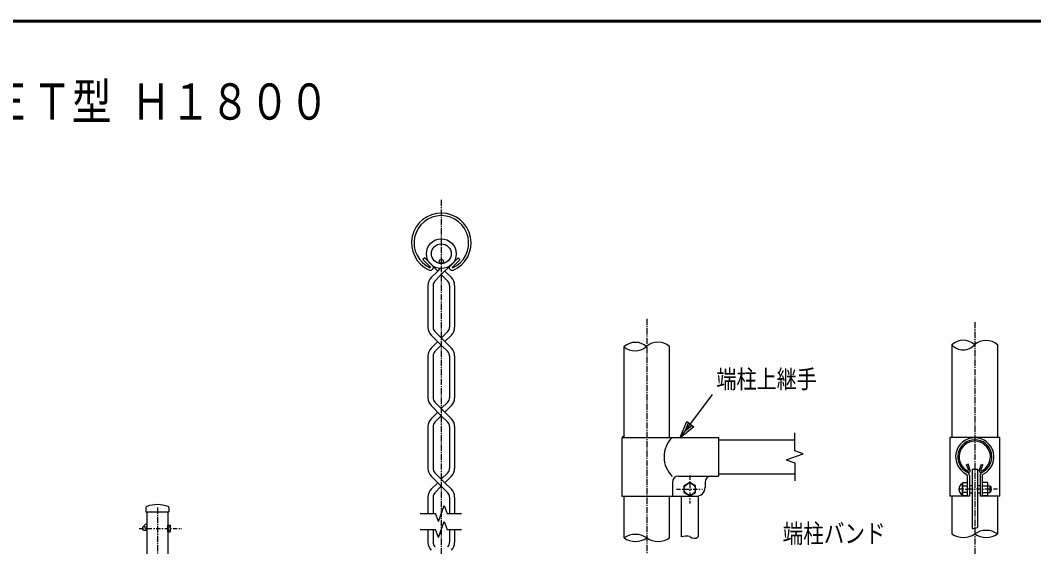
# Model space of a CAD drawing. Units: millimetres, scale not verified. Extents: x -4425 to 4425, y -3150 to 3150.
# Drawn here: x -165 to 2257, y 1666 to 2925 of the extents above; entities that cross this region are included whole.
import ezdxf
from ezdxf.enums import TextEntityAlignment as Align

# ---------------------------------------------------------------- set-up
doc = ezdxf.new("R2010")
doc.units = ezdxf.units.MM
doc.header["$LTSCALE"] = 20
doc.linetypes.add('USER1', pattern=[1.125, 0.75, -0.125, 0.125, -0.125])
doc.linetypes.add('USER2', pattern=[1.01, 0.5, -0.25, 0.01, -0.25])
for name, color, linetype, lineweight in [('0-1_2', 7, 'Continuous', 25), ('0-2_1', 7, 'Continuous', 25), ('0-A_WAKU', 7, 'Continuous', 25), ('0-B_D-TTL-TXT', 7, 'Continuous', 25)]:
    doc.layers.add(name, color=color, linetype=linetype, lineweight=lineweight)
doc.styles.add('ＭＳ ゴシック', font='')
doc.styles.get('ＭＳ ゴシック').set_extended_font_data('MS Gothic')

msp = doc.modelspace()

# ---------------------------------------------------------------- linework, layer by layer
at = {"layer": '0-1_2'}
for p, q in [((187.74, 1701.91), (187.74, 1717.92)), ((187.74, 1717.91), (193.52, 1717.91)), ((187.74, 1713.91), (193.52, 1713.91)), ((187.74, 1705.91), (193.52, 1705.91)), ((187.74, 1701.91), (193.52, 1701.91)), ((194.14, 1716.84), (193.52, 1717.91)), ((194.14, 1702.99), (193.52, 1701.91)), ((194.14, 1702.99), (194.14, 1716.84))]:
    msp.add_line(p, q, dxfattribs=at)
for centre, radius, start, end in [((180.85, 1710.13), 13.29, 341.61749, 16.65027), ((186.9, 1702.99), 7.23, 0, 24.21434), ((186.9, 1716.84), 7.28, 336.44714, 0.0036)]:
    msp.add_arc(centre, radius, start, end, dxfattribs=at)
at = {"layer": '0-2_1', "color": 2, "linetype": 'USER1'}
for p, q in [((841.31, 2495.43), (841.31, 965.98)), ((1332.43, 2210.98), (1332.43, 833.87)), ((2116.41, 2203.52), (2116.41, 830.49)), ((162.77, 1759.87), (162.77, -863.94))]:
    msp.add_line(p, q, dxfattribs=at)
at = {"layer": '0-2_1'}
for p, q in [((801.6, 2357.06), (797.35, 2352.81)), ((815.95, 2334.22), (797.35, 2352.81)), ((820.8, 2337.85), (801.6, 2357.06)), ((862.07, 2337.45), (881.27, 2356.66)), ((866.92, 2333.82), (885.52, 2352.41)), ((881.27, 2356.66), (885.52, 2352.41)), ((832.82, 2325.34), (820.39, 2337.77)), ((832.82, 2325.34), (838.86, 2331.37)), ((817.12, 2309.64), (832.82, 2325.34)), ((856.79, 2301.37), (841.31, 2316.85)), ((865.49, 2309.64), (849.79, 2325.34)), ((809.43, 2291.07), (809.43, 2190.85)), ((821.43, 2290.76), (821.43, 2191.16)), ((861.18, 2290.76), (861.18, 2191.16)), ((873.18, 2291.07), (873.18, 2190.85)), ((849.79, 2156.58), (825.83, 2180.55)), ((841.31, 2165.07), (856.79, 2180.55)), ((841.31, 2148.1), (817.12, 2172.28)), ((817.12, 2140.88), (832.82, 2156.58)), ((849.79, 2156.58), (865.49, 2172.28)), ((865.49, 2140.88), (849.79, 2156.58)), ((825.83, 2132.61), (841.31, 2148.1)), ((856.79, 2132.61), (841.31, 2148.1)), ((1278, 1927.06), (1278, 2144.95)), ((1386.86, 1927.06), (1386.86, 2144.95)), ((2061.98, 2149.5), (2061.98, 1927.06)), ((2170.83, 2149.5), (2170.84, 1927.06)), ((809.43, 2122.32), (809.43, 2022.09)), ((821.43, 2122.01), (821.43, 2022.4)), ((861.18, 2122.01), (861.18, 2022.4)), ((873.18, 2122.32), (873.18, 2022.09)), ((849.79, 1987.83), (825.83, 2011.79)), ((841.31, 1996.31), (856.79, 2011.79)), ((841.31, 1979.34), (817.12, 2003.53)), ((817.12, 1972.12), (832.82, 1987.83)), ((849.79, 1987.83), (865.49, 2003.53)), ((865.49, 1972.12), (849.79, 1987.83)), ((825.83, 1963.86), (841.31, 1979.34)), ((856.79, 1963.86), (841.31, 1979.34)), ((809.43, 1953.56), (809.43, 1853.33)), ((821.43, 1953.25), (821.43, 1853.64)), ((861.18, 1953.25), (861.18, 1853.64)), ((873.18, 1953.56), (873.18, 1853.33)), ((1272.64, 1927.06), (1503.86, 1927.06)), ((1272.64, 1923.87), (1272.64, 1786.69)), ((1503.86, 1927.06), (1503.86, 1834.91)), ((1503.86, 1921.7), (1686.01, 1921.7)), ((2176.2, 1927.06), (2056.62, 1927.06)), ((2056.62, 1927.05), (2056.62, 1786.69)), ((2176.2, 1786.69), (2176.2, 1927.06)), ((849.79, 1819.07), (825.83, 1843.04)), ((841.31, 1827.55), (856.79, 1843.04)), ((2100.28, 1863.31), (2097.06, 1862.14)), ((2102.2, 1848.02), (2097.06, 1862.14)), ((2105.59, 1848.73), (2100.28, 1863.31)), ((2109.98, 1851.49), (2109.98, 1709.89)), ((2109.98, 1851.49), (2122.84, 1851.49)), ((2122.84, 1851.49), (2122.84, 1711.77)), ((2127.22, 1848.73), (2132.53, 1863.31)), ((2130.61, 1848.02), (2135.75, 1862.14)), ((2132.53, 1863.31), (2135.75, 1862.14)), ((841.31, 1810.58), (817.12, 1834.77)), ((817.12, 1803.37), (832.82, 1819.07)), ((849.79, 1819.07), (865.49, 1834.77)), ((865.49, 1803.37), (849.79, 1819.07)), ((1393.61, 1819.91), (1393.61, 1786.69)), ((1393.61, 1819.91), (1393.61, 1786.69)), ((1408.61, 1834.91), (1503.86, 1834.91)), ((1471.72, 1819.91), (1471.72, 1808.12)), ((1503.86, 1840.27), (1686.01, 1840.27)), ((2086.84, 1817.06), (2088.48, 1819.91)), ((2086.84, 1790.61), (2086.84, 1817.06)), ((2088.48, 1819.91), (2098.62, 1819.91)), ((2098.62, 1836.07), (2098.62, 1786.69)), ((2103.55, 1836.19), (2103.55, 1786.69)), ((2129.26, 1836.19), (2129.26, 1786.69)), ((2134.19, 1836.08), (2134.19, 1786.69)), ((2147.05, 1819.91), (2134.19, 1819.91)), ((2147.05, 1819.91), (2147.05, 1787.76)), ((825.83, 1795.1), (841.31, 1810.58)), ((856.79, 1795.1), (841.31, 1810.58)), ((2088.12, 1811.87), (2098.62, 1811.87)), ((2098.62, 1795.8), (2088.12, 1795.8)), ((2103.55, 1812.41), (2109.98, 1812.41)), ((2103.55, 1795.26), (2109.98, 1795.26)), ((2122.84, 1812.41), (2129.26, 1812.41)), ((2122.84, 1795.26), (2129.26, 1795.26)), ((2133.12, 1811.87), (2152.41, 1811.87)), ((2133.12, 1795.81), (2152.41, 1795.81)), ((2152.41, 1811.87), (2154.55, 1809.72)), ((2152.41, 1811.87), (2152.41, 1795.81)), ((2154.55, 1797.95), (2152.41, 1795.81)), ((2154.55, 1809.72), (2154.55, 1797.95)), ((809.43, 1784.81), (809.43, 1745.58)), ((821.43, 1784.49), (821.43, 1745.58)), ((861.18, 1784.49), (861.18, 1745.58)), ((873.18, 1784.81), (873.18, 1745.58)), ((1272.64, 1786.69), (1450.29, 1786.69)), ((1278, 1687.05), (1278, 1786.69)), ((1386.86, 1687.05), (1386.86, 1786.69)), ((1414.93, 1786.69), (1414.93, 1689.42)), ((1455.65, 1786.69), (1455.65, 1689.42)), ((2103.55, 1786.69), (2056.62, 1786.69)), ((2061.98, 1786.69), (2061.98, 1696.69)), ((2170.84, 1786.69), (2129.26, 1786.69)), ((2147.05, 1787.76), (2134.19, 1787.76)), ((2170.84, 1786.69), (2170.84, 1696.69)), ((2176.2, 1786.69), (2170.84, 1786.69)), ((135.27, 1759.49), (135.27, 1749.87)), ((135.27, 1749.87), (190.27, 1749.87)), ((137.77, 1749.87), (137.77, 736.64)), ((187.77, 1749.87), (187.77, 736.64)), ((190.27, 1759.34), (190.27, 1749.87)), ((126.95, 1712.39), (135.37, 1720.8)), ((137.77, 1718.4), (135.37, 1720.8)), ((129.84, 1713.87), (137.77, 1713.87)), ((129.84, 1705.87), (137.77, 1705.87)), ((809.43, 1707.33), (809.43, 1676.33)), ((821.43, 1707.33), (821.43, 1676.64)), ((861.18, 1707.33), (861.18, 1676.64)), ((873.18, 1707.33), (873.18, 1676.33))]:
    msp.add_line(p, q, dxfattribs=at)
at = {"layer": '0-2_1', "color": 4}
for p, q in [((1411.52, 1925.81), (1489.68, 2029.91)), ((1686.01, 1895.64), (1686.01, 1938.5)), ((1706.15, 1888.31), (1686.01, 1895.64)), ((1665.87, 1873.65), (1706.15, 1888.31)), ((791.14, 1745.58), (827.45, 1745.58)), ((834.38, 1726.55), (827.45, 1745.58)), ((834.38, 1726.55), (848.23, 1764.61)), ((848.23, 1764.61), (855.16, 1745.58)), ((855.16, 1745.58), (889.66, 1745.58)), ((834.38, 1688.3), (848.23, 1726.36)), ((848.23, 1726.36), (855.16, 1707.33)), ((791.14, 1707.33), (827.45, 1707.33)), ((834.38, 1688.3), (827.45, 1707.33)), ((855.16, 1707.33), (889.66, 1707.33))]:
    msp.add_line(p, q, dxfattribs=at)
at = {"layer": '0-2_1', "color": 2, "linetype": 'USER2'}
for p, q in [((1435.29, 1836.4), (1435.29, 1769.13)), ((1403.31, 1803.84), (1465.94, 1803.84)), ((2170.93, 1803.84), (2069.93, 1803.84))]:
    msp.add_line(p, q, dxfattribs=at)
at = {"layer": '0-2_1', "color": 4, "linetype": 'USER2'}
msp.add_line((119.46, 1709.87), (221.05, 1709.87), dxfattribs=at)
at = {"layer": '0-2_1'}
for points in [[(825.83, 2301.37), (841.31, 2316.85), (862.23, 2337.77)], [(2098.62, 1787.76), (2088.48, 1787.76), (2086.84, 1790.61)]]:
    msp.add_lwpolyline(points, dxfattribs=at)
at = {"layer": '0-2_1', "color": 4}
msp.add_lwpolyline([(1445.14, 1953.1), (1411.52, 1925.81), (1428.34, 1965.7)], close=True, dxfattribs=at)
for points in [[(1440.94, 1956.25), (1424.13, 1942.61), (1432.54, 1962.55)], [(1665.87, 1873.65), (1686.01, 1866.32), (1686.01, 1823.46)]]:
    msp.add_lwpolyline(points, dxfattribs=at)
at = {"layer": '0-2_1'}
msp.add_lwpolyline([(1435.29, 1819.92), (1421.36, 1811.88), (1421.36, 1795.79), (1435.29, 1787.75), (1449.22, 1795.79), (1449.22, 1811.88)], close=True, dxfattribs=at)
for centre, radius in [((841.31, 2366.91), 35.63), ((841.31, 2366.91), 23.63), ((841.31, 2348.54), 4.88), ((1435.29, 1803.84), 13.93)]:
    msp.add_circle(centre, radius, dxfattribs=at)
for centre, radius, start, end in [((841.39, 2392.64), 71.25, 292.92905, 245.65784), ((841.39, 2392.64), 65.25, 294.33545, 245.82672), ((815.14, 2334.62), 7.5, 245.55145, 10.65768), ((867.64, 2334.59), 7.5, 169.34225, 276.63836), ((835.68, 2291.07), 26.25, 134.99994, 179.99992), ((846.93, 2291.07), 26.25, 0, 44.99998), ((836.43, 2290.76), 15, 134.99994, 179.99992), ((846.18, 2290.76), 15, 0, 45.00122), ((835.68, 2190.85), 26.25, 179.99992, 225.00006), ((836.43, 2191.16), 15, 179.99992, 225.0013), ((846.18, 2191.16), 15, 315.00125, 0), ((846.93, 2190.85), 26.25, 315.00003, 0), ((2088.89, 2120.54), 39.22, 46.21177, 133.85914), ((2143.33, 2117.89), 41.27, 48.57437, 131.4261), ((835.68, 2122.32), 26.25, 134.99994, 179.99992), ((836.43, 2122.01), 15, 134.99994, 179.99992), ((846.18, 2122.01), 15, 0, 45.00122), ((846.93, 2122.32), 26.25, 0, 44.99998), ((1304.27, 2177.22), 42.34, 230.37143, 309.6629), ((1305.11, 2114.84), 40.03, 48.08937, 131.93501), ((1359.12, 2115.79), 39.68, 46.56677, 133.41691), ((2088.81, 2174.63), 37.68, 223.25937, 316.84833), ((835.68, 2022.09), 26.25, 179.99992, 225.00006), ((836.43, 2022.4), 15, 179.99992, 225.0013), ((846.18, 2022.4), 15, 315.00125, 0), ((846.93, 2022.09), 26.25, 315.00003, 0), ((835.68, 1953.56), 26.25, 134.99994, 179.99992), ((836.43, 1953.25), 15, 134.99994, 179.99992), ((846.18, 1953.25), 15, 0, 45.00122), ((846.93, 1953.56), 26.25, 0, 44.99998), ((1279.71, 1923.87), 7.07, 122.56775, 180), ((1438.58, 1880.89), 64.93, 134.70699, 225.94341), ((2116.41, 1880.98), 45.75, 296.17496, 243.82745), ((2116.41, 1880.98), 40.72, 296.23563, 243.76709), ((2116.41, 1880.98), 37.29, 294.33505, 245.82556), ((835.68, 1853.33), 26.25, 179.99992, 225.00006), ((836.43, 1853.64), 15, 179.99992, 225.0013), ((846.18, 1853.64), 15, 315.00125, 0), ((846.93, 1853.33), 26.25, 315.00003, 0), ((2094.34, 1836.19), 9.21, 0, 63.76679), ((2101.41, 1847.83), 4.29, 245.55661, 10.65573), ((2131.41, 1847.81), 4.29, 169.34418, 287.95502), ((2138.48, 1836.19), 9.21, 116.23545, 180), ((1408.61, 1819.91), 15, 90, 180), ((1486.72, 1819.91), 15, 90, 180), ((2093.03, 1803.84), 14.76, 114.79445, 245.20555), ((2112.3, 1820.63), 25.71, 187.97958, 199.90953), ((2094.34, 1836.07), 4.29, 0, 63.82726), ((2138.48, 1836.08), 4.29, 116.17509, 180), ((835.68, 1784.81), 26.25, 134.99994, 179.99992), ((836.43, 1784.49), 15, 134.99994, 179.99992), ((846.18, 1784.49), 15, 0, 45.00122), ((846.93, 1784.81), 26.25, 0, 44.99998), ((1450.29, 1808.12), 21.43, 270, 0), ((2112.3, 1787.04), 25.71, 160.09047, 172.02042), ((2112.55, 1803.84), 25.71, 161.79011, 198.20989), ((138.27, 1759.49), 3, 110.47168, 180), ((162.57, 1694.38), 72.49, 69.18331, 110.47173), ((187.27, 1759.34), 3, 0, 69.18335), ((129.84, 1709.98), 4, 90, 270), ((835.68, 1676.33), 26.25, 179.99992, 225.00006), ((836.43, 1676.64), 15, 179.99992, 225.0013), ((846.18, 1676.64), 15, 315.00125, 0), ((846.93, 1676.33), 26.25, 315.00003, 0)]:
    msp.add_arc(centre, radius, start, end, dxfattribs=at)
at = {"layer": '0-2_1', "color": 4}
for centre, radius, start, end in [((2089.19, 1735.61), 47.49, 235.03572, 304.96435), ((2109.6, 1757.37), 47.49, 270.46069, 286.18957), ((2143.62, 1657.77), 47.49, 55.03565, 124.96428), ((2143.62, 1735.61), 47.49, 235.03604, 304.96435), ((1305.21, 1648.13), 47.49, 55.03597, 124.96473), ((1305.21, 1725.97), 47.49, 235.03528, 304.96435), ((1359.64, 1725.97), 47.49, 235.03604, 304.96481), ((1427.17, 1653.88), 37.59, 76.84252, 108.99897), ((1446.28, 1701.21), 15.05, 225.44725, 308.45767)]:
    msp.add_arc(centre, radius, start, end, dxfattribs=at)
at = {"layer": '0-A_WAKU'}
msp.add_line((-4048.1, 2923.19), (4197.9, 2923.19), dxfattribs=at)
msp.add_lwpolyline([(-4050.1, 2925.19), (4199.9, 2925.19), (4199.9, -2924.81), (-4050.1, -2924.81)], close=True, dxfattribs=at)
msp.add_lwpolyline([(-4046.1, -2920.81), (-4046.1, 2921.19), (4195.9, 2921.19)], dxfattribs=at)

# ---------------------------------------------------------------- texts
at = {"layer": '0-2_1', "color": 4, "style": 'ＭＳ ゴシック', "width": 0.8}
for s, height, p in [('端柱上継手', 43.99, (1498.8, 2031.63)), ('端柱バンド', 45.1, (1657.19, 1661.57))]:
    msp.add_text(s, height=height, dxfattribs=at).set_placement(p, align=Align.BOTTOM_LEFT)
at = {"layer": '0-B_D-TTL-TXT', "style": 'ＭＳ ゴシック', "width": 0.8}
msp.add_text('ＮＲ－Ｃ６ＰＥＴ型 Ｈ１８００', height=86.59, dxfattribs=at).set_placement((-797.48, 2661.52), align=Align.BOTTOM_LEFT)

doc.saveas('drawing.dxf')
